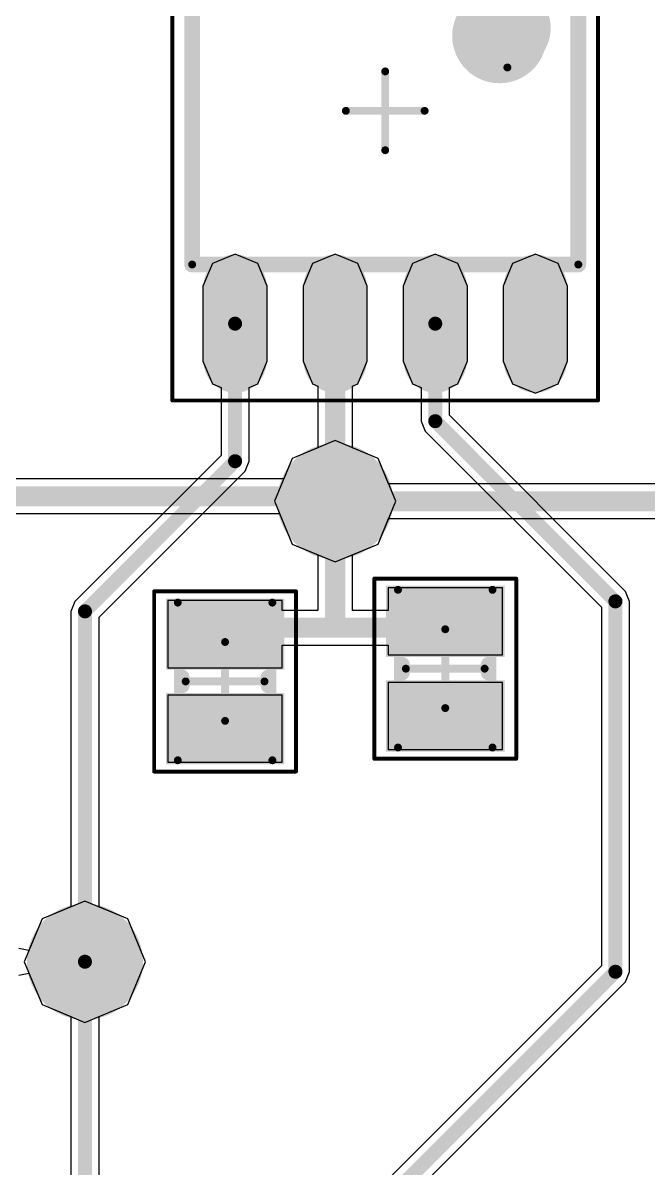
# Model space of a CAD drawing. Header units: millimetres. Extents: x 67 to 176, y 11 to 117.
# Drawn here: x 130.78 to 138.72, y 22.4 to 36.93 of the extents above; entities that cross this region are included whole.
import ezdxf

# ---------------------------------------------------------------- set-up
doc = ezdxf.new("R2010")
doc.units = ezdxf.units.MM
for name, color, linetype in [('BottomLayer', 5, 'Continuous'), ('BottomSolder', 6, 'Continuous'), ('Mechanical13', 56, 'Continuous'), ('Mechanical15', 56, 'Continuous'), ('MultiLayer', 9, 'Continuous'), ('TopLayer', 1, 'Continuous'), ('TopOverlay', 2, 'Continuous'), ('TopPaste', 8, 'Continuous'), ('TopSolder', 216, 'Continuous'), ('ViaHoleLayer', 16, 'Continuous')]:
    doc.layers.add(name, color=color, linetype=linetype)

# ---------------------------------------------------------------- blocks, each defined once
blk = doc.blocks.new('TC4428_45')
at = {"layer": 'Mechanical13', "const_width": 0.0999998}
for points in [[(-1.94999864, -2.45000018), (-1.94999864, 2.45000018)], [(1.95000118, 2.45000018), (-1.94999864, 2.45000018)], [(1.95000118, -2.45000018), (1.95000118, 2.45000018)], [(1.95000118, -2.45000018), (-1.94999864, -2.45000018)]]:
    blk.add_lwpolyline(points, dxfattribs=at)
at = {"layer": 'Mechanical13'}
for points, const_width in [([(-1.97499732, 2.45000018, 1), (-1.92499996, 2.45000018, 1)], 0.0499999), ([(-1.97499732, 2.45000018, 1), (-1.92499996, 2.45000018, 1)], 0.0499999), ([(1.9250025, 2.45000018, 1), (1.97499986, 2.45000018, 1)], 0.0499999), ([(1.9250025, 2.45000018, 1), (1.97499986, 2.45000018, 1)], 0.0499999), ([(-0.55000144, 1.54999944, 1), (-1.54999944, 1.54999944, 1)], 0.0999998), ([(-1.57499812, 1.54999944, 1), (-1.52500076, 1.54999944, 1)], 0.0499999), ([(-0.57500012, 1.54999944, 1), (-0.52500276, 1.54999944, 1)], 0.0499999), ([(-1.97499732, -2.45000018, 1), (-1.92499996, -2.45000018, 1)], 0.0499999), ([(-1.97499732, -2.45000018, 1), (-1.92499996, -2.45000018, 1)], 0.0499999), ([(1.9250025, -2.45000018, 1), (1.97499986, -2.45000018, 1)], 0.0499999), ([(1.9250025, -2.45000018, 1), (1.97499986, -2.45000018, 1)], 0.0499999)]:
    blk.add_lwpolyline(points, format="xyb", close=True, dxfattribs=dict(at, const_width=const_width))
at = {"layer": 'Mechanical15'}
for points, const_width in [([(-3.674999, -2.69999968), (-3.674999, 2.69999968)], 0.0499999), ([(3.67500154, 2.69999968), (-3.674999, 2.69999968)], 0.0499999), ([(3.67500154, -2.69999968), (3.67500154, 2.69999968)], 0.0499999), ([(0, -0.499999), (0, 0.499999)], 0.0999998), ([(0.50000154, 0), (-0.499999, 0)], 0.0999998), ([(3.67500154, -2.69999968), (-3.674999, -2.69999968)], 0.0499999)]:
    blk.add_lwpolyline(points, dxfattribs=dict(at, const_width=const_width))
for points, const_width in [([(-3.68749834, 2.69999968, 1), (-3.66249966, 2.69999968, 1)], 0.02499868), ([(-3.68749834, 2.69999968, 1), (-3.66249966, 2.69999968, 1)], 0.02499868), ([(3.6625022, 2.69999968, 1), (3.68750088, 2.69999968, 1)], 0.02499868), ([(3.6625022, 2.69999968, 1), (3.68750088, 2.69999968, 1)], 0.02499868), ([(-0.02499868, 0.499999, 1), (0.02499868, 0.499999, 1)], 0.0499999), ([(-0.5249976799999999, 0, 1), (-0.47500032, 0, 1)], 0.0499999), ([(0.47500286, 0, 1), (0.52500022, 0, 1)], 0.0499999), ([(-0.02499868, -0.499999, 1), (0.02499868, -0.499999, 1)], 0.0499999), ([(-3.68749834, -2.69999968, 1), (-3.66249966, -2.69999968, 1)], 0.02499868), ([(-3.68749834, -2.69999968, 1), (-3.66249966, -2.69999968, 1)], 0.02499868), ([(3.6625022, -2.69999968, 1), (3.68750088, -2.69999968, 1)], 0.02499868), ([(3.6625022, -2.69999968, 1), (3.68750088, -2.69999968, 1)], 0.02499868)]:
    blk.add_lwpolyline(points, format="xyb", close=True, dxfattribs=dict(at, const_width=const_width))
at = {"layer": 'TopLayer', "const_width": 0.5999987999999999}
for points in [[(-3.175, 1.905), (-2.22499936, 1.905)], [(2.22499936, 1.905), (3.175, 1.905)], [(-3.175, 0.635), (-2.22499936, 0.635)], [(2.22499936, 0.635), (3.175, 0.635)], [(-3.175, -0.635), (-2.22499936, -0.635)], [(2.22499936, -0.635), (3.175, -0.635)], [(-3.175, -1.905), (-2.22499936, -1.905)], [(2.22499936, -1.905), (3.175, -1.905)]]:
    blk.add_lwpolyline(points, dxfattribs=at)
at = {"layer": 'TopLayer', "const_width": 0.2999994}
for points in [[(-3.3249997, 1.905, 1), (-3.0250003, 1.905, 1)], [(-2.37499906, 1.905, 1), (-2.07499966, 1.905, 1)], [(2.07499966, 1.905, 1), (2.37499906, 1.905, 1)], [(3.0250003, 1.905, 1), (3.3249997, 1.905, 1)], [(-3.3249997, 0.635, 1), (-3.0250003, 0.635, 1)], [(-2.37499906, 0.635, 1), (-2.07499966, 0.635, 1)], [(2.07499966, 0.635, 1), (2.37499906, 0.635, 1)], [(3.0250003, 0.635, 1), (3.3249997, 0.635, 1)], [(-3.3249997, -0.635, 1), (-3.0250003, -0.635, 1)], [(-2.37499906, -0.635, 1), (-2.07499966, -0.635, 1)], [(2.07499966, -0.635, 1), (2.37499906, -0.635, 1)], [(3.0250003, -0.635, 1), (3.3249997, -0.635, 1)], [(-3.3249997, -1.905, 1), (-3.0250003, -1.905, 1)], [(-2.37499906, -1.905, 1), (-2.07499966, -1.905, 1)], [(2.07499966, -1.905, 1), (2.37499906, -1.905, 1)], [(3.0250003, -1.905, 1), (3.3249997, -1.905, 1)]]:
    blk.add_lwpolyline(points, format="xyb", close=True, dxfattribs=at)
at = {"layer": 'TopOverlay'}
for points, const_width in [([(-2.57499866, 2.75500084, 1), (-2.8250007, 2.75500084, 1)], 0.2499995), ([(-2.88749994, 2.75500084, 1), (-2.76250146, 2.75500084, 1)], 0.12499848), ([(-2.6374979, 2.75500084, 1), (-2.51249942, 2.75500084, 1)], 0.12499848), ([(-1.99999854, 2.45000018, 1), (-1.89999874, 2.45000018, 1)], 0.0999998), ([(-1.99999854, 2.45000018, 1), (-1.89999874, 2.45000018, 1)], 0.0999998), ([(1.90000128, 2.45000018, 1), (2.00000108, 2.45000018, 1)], 0.0999998), ([(1.90000128, 2.45000018, 1), (2.00000108, 2.45000018, 1)], 0.0999998), ([(-0.65000124, 1.44999964, 1), (-1.25000004, 1.44999964, 1)], 0.5999987999999999), ([(-1.39999974, 1.44999964, 1), (-1.10000034, 1.44999964, 1)], 0.2999994), ([(-0.8000009399999999, 1.44999964, 1), (-0.50000154, 1.44999964, 1)], 0.2999994), ([(-1.99999854, -2.45000018, 1), (-1.89999874, -2.45000018, 1)], 0.0999998), ([(-1.99999854, -2.45000018, 1), (-1.89999874, -2.45000018, 1)], 0.0999998), ([(1.90000128, -2.45000018, 1), (2.00000108, -2.45000018, 1)], 0.0999998), ([(1.90000128, -2.45000018, 1), (2.00000108, -2.45000018, 1)], 0.0999998)]:
    blk.add_lwpolyline(points, format="xyb", close=True, dxfattribs=dict(at, const_width=const_width))
at = {"layer": 'TopOverlay', "const_width": 0.1999996}
for points in [[(-1.94999864, -2.45000018), (-1.94999864, 2.45000018)], [(1.95000118, 2.45000018), (-1.94999864, 2.45000018)], [(1.95000118, -2.45000018), (1.95000118, 2.45000018)], [(1.95000118, -2.45000018), (-1.94999864, -2.45000018)]]:
    blk.add_lwpolyline(points, dxfattribs=at)
at = {"layer": 'TopPaste', "const_width": 0.5999987999999999}
for points in [[(-3.175, 1.905), (-2.22499936, 1.905)], [(2.22499936, 1.905), (3.175, 1.905)], [(-3.175, 0.635), (-2.22499936, 0.635)], [(2.22499936, 0.635), (3.175, 0.635)], [(-3.175, -0.635), (-2.22499936, -0.635)], [(2.22499936, -0.635), (3.175, -0.635)], [(-3.175, -1.905), (-2.22499936, -1.905)], [(2.22499936, -1.905), (3.175, -1.905)]]:
    blk.add_lwpolyline(points, dxfattribs=at)
at = {"layer": 'TopPaste', "const_width": 0.2999994}
for points in [[(-3.3249997, 1.905, 1), (-3.0250003, 1.905, 1)], [(-2.37499906, 1.905, 1), (-2.07499966, 1.905, 1)], [(2.07499966, 1.905, 1), (2.37499906, 1.905, 1)], [(3.0250003, 1.905, 1), (3.3249997, 1.905, 1)], [(-3.3249997, 0.635, 1), (-3.0250003, 0.635, 1)], [(-2.37499906, 0.635, 1), (-2.07499966, 0.635, 1)], [(2.07499966, 0.635, 1), (2.37499906, 0.635, 1)], [(3.0250003, 0.635, 1), (3.3249997, 0.635, 1)], [(-3.3249997, -0.635, 1), (-3.0250003, -0.635, 1)], [(-2.37499906, -0.635, 1), (-2.07499966, -0.635, 1)], [(2.07499966, -0.635, 1), (2.37499906, -0.635, 1)], [(3.0250003, -0.635, 1), (3.3249997, -0.635, 1)], [(-3.3249997, -1.905, 1), (-3.0250003, -1.905, 1)], [(-2.37499906, -1.905, 1), (-2.07499966, -1.905, 1)], [(2.07499966, -1.905, 1), (2.37499906, -1.905, 1)], [(3.0250003, -1.905, 1), (3.3249997, -1.905, 1)]]:
    blk.add_lwpolyline(points, format="xyb", close=True, dxfattribs=at)
at = {"layer": 'TopSolder', "const_width": 0.8031987999999999}
for points in [[(-3.175, 1.905), (-2.22499936, 1.905)], [(2.22499936, 1.905), (3.175, 1.905)], [(-3.175, 0.635), (-2.22499936, 0.635)], [(2.22499936, 0.635), (3.175, 0.635)], [(-3.175, -0.635), (-2.22499936, -0.635)], [(2.22499936, -0.635), (3.175, -0.635)], [(-3.175, -1.905), (-2.22499936, -1.905)], [(2.22499936, -1.905), (3.175, -1.905)]]:
    blk.add_lwpolyline(points, dxfattribs=at)
at = {"layer": 'TopSolder', "const_width": 0.4015993999999999}
for points in [[(-3.3757997, 1.905, 1), (-2.9742003, 1.905, 1)], [(-2.42579906, 1.905, 1), (-2.02419966, 1.905, 1)], [(2.02419966, 1.905, 1), (2.42579906, 1.905, 1)], [(2.9742003, 1.905, 1), (3.3757997, 1.905, 1)], [(-3.3757997, 0.635, 1), (-2.9742003, 0.635, 1)], [(-2.42579906, 0.635, 1), (-2.02419966, 0.635, 1)], [(2.02419966, 0.635, 1), (2.42579906, 0.635, 1)], [(2.9742003, 0.635, 1), (3.3757997, 0.635, 1)], [(-3.3757997, -0.635, 1), (-2.9742003, -0.635, 1)], [(-2.42579906, -0.635, 1), (-2.02419966, -0.635, 1)], [(2.02419966, -0.635, 1), (2.42579906, -0.635, 1)], [(2.9742003, -0.635, 1), (3.3757997, -0.635, 1)], [(-3.3757997, -1.905, 1), (-2.9742003, -1.905, 1)], [(-2.42579906, -1.905, 1), (-2.02419966, -1.905, 1)], [(2.02419966, -1.905, 1), (2.42579906, -1.905, 1)], [(2.9742003, -1.905, 1), (3.3757997, -1.905, 1)]]:
    blk.add_lwpolyline(points, format="xyb", close=True, dxfattribs=at)
blk = doc.blocks.new('C___2P__SM127P600_8N_83')
at = {"layer": 'Mechanical13', "const_width": 0.0999998}
for points in [[(-0.999998, 0.6000013399999999), (-0.999998, -0.5999987999999999)], [(-0.999998, 0.6000013399999999), (1.00000054, 0.6000013399999999)], [(1.00000054, 0.6000013399999999), (1.00000054, -0.5999987999999999)], [(-0.999998, -0.5999987999999999), (1.00000054, -0.5999987999999999)]]:
    blk.add_lwpolyline(points, dxfattribs=at)
at = {"layer": 'Mechanical13', "const_width": 0.0499999}
for points in [[(-1.02499668, 0.6000013399999999, 1), (-0.9749993199999999, 0.6000013399999999, 1)], [(-1.02499668, 0.6000013399999999, 1), (-0.9749993199999999, 0.6000013399999999, 1)], [(0.97500186, 0.6000013399999999, 1), (1.02499922, 0.6000013399999999, 1)], [(0.97500186, 0.6000013399999999, 1), (1.02499922, 0.6000013399999999, 1)], [(-1.02499668, -0.5999987999999999, 1), (-0.9749993199999999, -0.5999987999999999, 1)], [(-1.02499668, -0.5999987999999999, 1), (-0.9749993199999999, -0.5999987999999999, 1)], [(0.97500186, -0.5999987999999999, 1), (1.02499922, -0.5999987999999999, 1)], [(0.97500186, -0.5999987999999999, 1), (1.02499922, -0.5999987999999999, 1)]]:
    blk.add_lwpolyline(points, format="xyb", close=True, dxfattribs=at)
at = {"layer": 'Mechanical15'}
for points, const_width in [([(-1.143, 0.90000074), (-1.143, -0.8999982)], 0.0499999), ([(-1.143, 0.90000074), (1.143, 0.90000074)], 0.0499999), ([(1.143, 0.90000074), (1.143, -0.8999982)], 0.0499999), ([(0, 0.50000154), (0, -0.499999)], 0.0999998), ([(-0.499999, 0), (0.50000154, 0)], 0.0999998), ([(-1.143, -0.8999982), (1.143, -0.8999982)], 0.0499999)]:
    blk.add_lwpolyline(points, dxfattribs=dict(at, const_width=const_width))
for points, const_width in [([(-1.15549934, 0.90000074, 1), (-1.13050066, 0.90000074, 1)], 0.02499868), ([(-1.15549934, 0.90000074, 1), (-1.13050066, 0.90000074, 1)], 0.02499868), ([(1.13050066, 0.90000074, 1), (1.15549934, 0.90000074, 1)], 0.02499868), ([(1.13050066, 0.90000074, 1), (1.15549934, 0.90000074, 1)], 0.02499868), ([(-0.02499868, 0.50000154, 1), (0.02499868, 0.50000154, 1)], 0.0499999), ([(-0.5249976799999999, 0, 1), (-0.47500032, 0, 1)], 0.0499999), ([(0.47500286, 0, 1), (0.52500022, 0, 1)], 0.0499999), ([(-0.02499868, -0.499999, 1), (0.02499868, -0.499999, 1)], 0.0499999), ([(-1.15549934, -0.8999982, 1), (-1.13050066, -0.8999982, 1)], 0.02499868), ([(-1.15549934, -0.8999982, 1), (-1.13050066, -0.8999982, 1)], 0.02499868), ([(1.13050066, -0.8999982, 1), (1.15549934, -0.8999982, 1)], 0.02499868), ([(1.13050066, -0.8999982, 1), (1.15549934, -0.8999982, 1)], 0.02499868)]:
    blk.add_lwpolyline(points, format="xyb", close=True, dxfattribs=dict(at, const_width=const_width))
at = {"layer": 'TopLayer'}
for points in [[(-0.2499995, -0.6499986999999999), (-0.2499995, 0.6499986999999999), (-0.9499980999999998, -0.6499986999999999), (-0.9499980999999998, 0.6499986999999999)], [(0.95000064, -0.6499986999999999), (0.95000064, 0.6499986999999999), (0.25000204, -0.6499986999999999), (0.25000204, 0.6499986999999999)]]:
    blk.add_solid(points, dxfattribs=at)
at = {"layer": 'TopOverlay', "const_width": 0.1999996}
for points in [[(-0.0499999, 0.55000144), (0.05000244, 0.55000144)], [(-0.0499999, -0.5499989), (0.05000244, -0.5499989)]]:
    blk.add_lwpolyline(points, dxfattribs=at)
at = {"layer": 'TopOverlay', "const_width": 0.0999998}
for points in [[(-0.0999998, 0.55000144, 1), (0, 0.55000144, 1)], [(2.54e-06, 0.55000144, 1), (0.10000234, 0.55000144, 1)], [(-0.0999998, -0.5499989, 1), (0, -0.5499989, 1)], [(2.54e-06, -0.5499989, 1), (0.10000234, -0.5499989, 1)]]:
    blk.add_lwpolyline(points, format="xyb", close=True, dxfattribs=at)
at = {"layer": 'TopPaste'}
for points in [[(-0.2499995, -0.6499986999999999), (-0.2499995, 0.6499986999999999), (-0.9499980999999998, -0.6499986999999999), (-0.9499980999999998, 0.6499986999999999)], [(0.95000064, -0.6499986999999999), (0.95000064, 0.6499986999999999), (0.25000204, -0.6499986999999999), (0.25000204, 0.6499986999999999)]]:
    blk.add_solid(points, dxfattribs=at)
at = {"layer": 'TopSolder'}
for points in [[(-0.1483995, -0.7515987), (-0.1483995, 0.7515987), (-1.0515981, -0.7515987), (-1.0515981, 0.7515987)], [(1.05160064, -0.7515987), (1.05160064, 0.7515987), (0.14840204, -0.7515987), (0.14840204, 0.7515987)]]:
    blk.add_solid(points, dxfattribs=at)
blk = doc.blocks.new('C___2P__SM127P600_8N_88')
at = {"layer": 'Mechanical13', "const_width": 0.0999998}
for points in [[(-0.999998, 0.6000013399999999), (-0.999998, -0.5999987999999999)], [(-0.999998, 0.6000013399999999), (1.00000054, 0.6000013399999999)], [(1.00000054, 0.6000013399999999), (1.00000054, -0.5999987999999999)], [(-0.999998, -0.5999987999999999), (1.00000054, -0.5999987999999999)]]:
    blk.add_lwpolyline(points, dxfattribs=at)
at = {"layer": 'Mechanical13', "const_width": 0.0499999}
for points in [[(-1.02499668, 0.6000013399999999, 1), (-0.9749993199999999, 0.6000013399999999, 1)], [(-1.02499668, 0.6000013399999999, 1), (-0.9749993199999999, 0.6000013399999999, 1)], [(0.97500186, 0.6000013399999999, 1), (1.02499922, 0.6000013399999999, 1)], [(0.97500186, 0.6000013399999999, 1), (1.02499922, 0.6000013399999999, 1)], [(-1.02499668, -0.5999987999999999, 1), (-0.9749993199999999, -0.5999987999999999, 1)], [(-1.02499668, -0.5999987999999999, 1), (-0.9749993199999999, -0.5999987999999999, 1)], [(0.97500186, -0.5999987999999999, 1), (1.02499922, -0.5999987999999999, 1)], [(0.97500186, -0.5999987999999999, 1), (1.02499922, -0.5999987999999999, 1)]]:
    blk.add_lwpolyline(points, format="xyb", close=True, dxfattribs=at)
at = {"layer": 'Mechanical15'}
for points, const_width in [([(-1.143, 0.90000074), (-1.143, -0.8999982)], 0.0499999), ([(-1.143, 0.90000074), (1.143, 0.90000074)], 0.0499999), ([(1.143, 0.90000074), (1.143, -0.8999982)], 0.0499999), ([(0, 0.50000154), (0, -0.499999)], 0.0999998), ([(-0.499999, 0), (0.50000154, 0)], 0.0999998), ([(-1.143, -0.8999982), (1.143, -0.8999982)], 0.0499999)]:
    blk.add_lwpolyline(points, dxfattribs=dict(at, const_width=const_width))
for points, const_width in [([(-1.15549934, 0.90000074, 1), (-1.13050066, 0.90000074, 1)], 0.02499868), ([(-1.15549934, 0.90000074, 1), (-1.13050066, 0.90000074, 1)], 0.02499868), ([(1.13050066, 0.90000074, 1), (1.15549934, 0.90000074, 1)], 0.02499868), ([(1.13050066, 0.90000074, 1), (1.15549934, 0.90000074, 1)], 0.02499868), ([(-0.02499868, 0.50000154, 1), (0.02499868, 0.50000154, 1)], 0.0499999), ([(-0.5249976799999999, 0, 1), (-0.47500032, 0, 1)], 0.0499999), ([(0.47500286, 0, 1), (0.52500022, 0, 1)], 0.0499999), ([(-0.02499868, -0.499999, 1), (0.02499868, -0.499999, 1)], 0.0499999), ([(-1.15549934, -0.8999982, 1), (-1.13050066, -0.8999982, 1)], 0.02499868), ([(-1.15549934, -0.8999982, 1), (-1.13050066, -0.8999982, 1)], 0.02499868), ([(1.13050066, -0.8999982, 1), (1.15549934, -0.8999982, 1)], 0.02499868), ([(1.13050066, -0.8999982, 1), (1.15549934, -0.8999982, 1)], 0.02499868)]:
    blk.add_lwpolyline(points, format="xyb", close=True, dxfattribs=dict(at, const_width=const_width))
at = {"layer": 'TopLayer'}
for points in [[(-0.2499995, -0.6499986999999999), (-0.2499995, 0.6499986999999999), (-0.9499980999999998, -0.6499986999999999), (-0.9499980999999998, 0.6499986999999999)], [(0.95000064, -0.6499986999999999), (0.95000064, 0.6499986999999999), (0.25000204, -0.6499986999999999), (0.25000204, 0.6499986999999999)]]:
    blk.add_solid(points, dxfattribs=at)
at = {"layer": 'TopOverlay', "const_width": 0.1999996}
for points in [[(-0.0499999, 0.55000144), (0.05000244, 0.55000144)], [(-0.0499999, -0.5499989), (0.05000244, -0.5499989)]]:
    blk.add_lwpolyline(points, dxfattribs=at)
at = {"layer": 'TopOverlay', "const_width": 0.0999998}
for points in [[(-0.0999998, 0.55000144, 1), (0, 0.55000144, 1)], [(2.54e-06, 0.55000144, 1), (0.10000234, 0.55000144, 1)], [(-0.0999998, -0.5499989, 1), (0, -0.5499989, 1)], [(2.54e-06, -0.5499989, 1), (0.10000234, -0.5499989, 1)]]:
    blk.add_lwpolyline(points, format="xyb", close=True, dxfattribs=at)
at = {"layer": 'TopPaste'}
for points in [[(-0.2499995, -0.6499986999999999), (-0.2499995, 0.6499986999999999), (-0.9499980999999998, -0.6499986999999999), (-0.9499980999999998, 0.6499986999999999)], [(0.95000064, -0.6499986999999999), (0.95000064, 0.6499986999999999), (0.25000204, -0.6499986999999999), (0.25000204, 0.6499986999999999)]]:
    blk.add_solid(points, dxfattribs=at)
at = {"layer": 'TopSolder'}
for points in [[(-0.1483995, -0.7515987), (-0.1483995, 0.7515987), (-1.0515981, -0.7515987), (-1.0515981, 0.7515987)], [(1.05160064, -0.7515987), (1.05160064, 0.7515987), (0.14840204, -0.7515987), (0.14840204, 0.7515987)]]:
    blk.add_solid(points, dxfattribs=at)

msp = doc.modelspace()

# ---------------------------------------------------------------- linework, layer by layer
at = {"layer": 'BottomLayer'}
for p, q in [((134.747, 31.6307978), (134.20267038, 31.40532962)), ((135.29132962, 31.40532962), (134.747, 31.6307978)), ((134.20267038, 31.40532962), (134.09460608, 31.14444114)), ((135.42569562, 31.08094114), (135.29132962, 31.40532962)), ((134.09460608, 31.14444114), (127.83199732, 31.14444114)), ((149.76889782, 31.08094114), (135.42569562, 31.08094114)), ((127.77939392, 30.70455886), (134.04200268, 30.70455886)), ((134.04200268, 30.70455886), (134.20267038, 30.31667038)), ((135.29132962, 30.31667038), (135.42569562, 30.64105886)), ((135.42569562, 30.64105886), (149.86, 30.64105886)), ((134.20267038, 30.31667038), (134.747, 30.0912022)), ((134.747, 30.0912022), (135.29132962, 30.31667038)), ((131.572, 25.7887978), (131.02767038, 25.56332962)), ((132.11632962, 25.56332962), (131.572, 25.7887978)), ((131.02767038, 25.56332962), (130.8022022, 25.019)), ((132.3417978, 25.019), (132.11632962, 25.56332962)), ((130.8022022, 25.019), (131.02767038, 24.47467038)), ((132.11632962, 24.47467038), (132.3417978, 25.019)), ((131.02767038, 24.47467038), (131.3932983, 24.32322288)), ((131.7507017, 24.32322288), (132.11632962, 24.47467038)), ((131.3932983, 24.32322288), (131.3932983, 21.41002068)), ((131.7507017, 21.336), (131.7507017, 24.32322288))]:
    msp.add_line(p, q, dxfattribs=at)
for points, const_width in [([(134.4295, 30.861, 1), (135.0645, 30.861, 1)], 0.635), ([(134.62, 30.9245, 1), (134.747, 30.9245, 1)], 0.127), ([(134.62, 30.9245, 1), (134.747, 30.9245, 1)], 0.127), ([(134.6835, 30.861, 1), (134.8105, 30.861, 1)], 0.127), ([(134.6835, 30.861, 1), (134.8105, 30.861, 1)], 0.127), ([(131.2545, 25.019, 1), (131.8895, 25.019, 1)], 0.635), ([(131.52755, 25.019, 1), (131.61645, 25.019, 1)], 0.08889999999999999)]:
    msp.add_lwpolyline(points, format="xyb", close=True, dxfattribs=dict(at, const_width=const_width))
for points, const_width in [([(127.1905, 30.9245), (134.6835, 30.9245)], 0.254), ([(134.6835, 30.9245), (134.747, 30.861)], 0.254), ([(134.747, 30.861), (149.86, 30.861)], 0.254), ([(131.572, 21.336), (131.572, 25.019)], 0.1778)]:
    msp.add_lwpolyline(points, dxfattribs=dict(at, const_width=const_width))
at = {"layer": 'BottomSolder', "const_width": 0.7366}
for points in [[(134.3787, 30.861, 1), (135.1153, 30.861, 1)], [(131.2037, 25.019, 1), (131.9403, 25.019, 1)]]:
    msp.add_lwpolyline(points, format="xyb", close=True, dxfattribs=at)
at = {"layer": 'MultiLayer', "const_width": 0.635}
for points in [[(134.4295, 30.861, 1), (135.0645, 30.861, 1)], [(131.2545, 25.019, 1), (131.8895, 25.019, 1)]]:
    msp.add_lwpolyline(points, format="xyb", close=True, dxfattribs=at)
at = {"layer": 'TopLayer'}
for p, q in [((133.18907068, 33.87692996), (133.06980498, 33.58900064)), ((133.477, 33.99619566), (133.18907068, 33.87692996)), ((133.76492932, 33.87692996), (133.477, 33.99619566)), ((133.88419502, 33.58900064), (133.76492932, 33.87692996)), ((134.45907068, 33.87692996), (134.33980498, 33.58900064)), ((134.747, 33.99619566), (134.45907068, 33.87692996)), ((135.03492932, 33.87692996), (134.747, 33.99619566)), ((135.15419502, 33.58900064), (135.03492932, 33.87692996)), ((135.72907068, 33.87692996), (135.60980498, 33.58900064)), ((136.017, 33.99619566), (135.72907068, 33.87692996)), ((136.30492932, 33.87692996), (136.017, 33.99619566)), ((136.42419502, 33.58900064), (136.30492932, 33.87692996)), ((136.99907068, 33.87692996), (136.87980498, 33.58900064)), ((137.287, 33.99619566), (136.99907068, 33.87692996)), ((137.57492932, 33.87692996), (137.287, 33.99619566)), ((137.69419502, 33.58900064), (137.57492932, 33.87692996)), ((133.06980498, 33.58900064), (133.06980498, 32.639)), ((133.88419502, 32.639), (133.88419502, 33.58900064)), ((134.33980498, 33.58900064), (134.33980498, 32.639)), ((135.15419502, 32.639), (135.15419502, 33.58900064)), ((135.60980498, 33.58900064), (135.60980498, 32.639)), ((136.42419502, 32.639), (136.42419502, 33.58900064)), ((136.87980498, 33.58900064), (136.87980498, 32.639)), ((137.69419502, 32.639), (137.69419502, 33.58900064)), ((133.06980498, 32.639), (133.18907068, 32.35107068)), ((133.76492932, 32.35107068), (133.88419502, 32.639)), ((134.33980498, 32.639), (134.45907068, 32.35107068)), ((135.03492932, 32.35107068), (135.15419502, 32.639)), ((135.60980498, 32.639), (135.72907068, 32.35107068)), ((136.30492932, 32.35107068), (136.42419502, 32.639)), ((136.87980498, 32.639), (136.99907068, 32.35107068)), ((137.57492932, 32.35107068), (137.69419502, 32.639)), ((133.18907068, 32.35107068), (133.2982983, 32.30582566)), ((133.2982983, 32.30582566), (133.2982983, 31.44302068)), ((133.6557017, 32.30582566), (133.76492932, 32.35107068)), ((133.6557017, 31.369), (133.6557017, 32.30582566)), ((134.45907068, 32.35107068), (134.52705886, 32.3229097)), ((134.52705886, 32.3229097), (134.52705886, 31.53969562)), ((134.96694114, 32.3229097), (135.03492932, 32.35107068)), ((134.96694114, 31.53969562), (134.96694114, 32.3229097)), ((135.72907068, 32.35107068), (135.8382983, 32.30582566)), ((135.8382983, 32.30582566), (135.8382983, 31.877)), ((136.1957017, 32.30582566), (136.30492932, 32.35107068)), ((136.1957017, 31.95101814), (136.1957017, 32.30582566)), ((136.99907068, 32.35107068), (137.287, 32.23180498)), ((137.287, 32.23180498), (137.57492932, 32.35107068)), ((135.8382983, 31.877), (135.89064008, 31.75064008)), ((138.42935992, 29.71736246), (136.1957017, 31.95101814)), ((135.89064008, 31.75064008), (138.1242983, 29.51697932)), ((134.52705886, 31.53969562), (134.20267038, 31.40532962)), ((135.29132962, 31.40532962), (134.96694114, 31.53969562)), ((133.2982983, 31.44302068), (131.44564008, 29.59035992)), ((134.20267038, 31.40532962), (133.9772022, 30.861)), ((135.5167978, 30.861), (135.29132962, 31.40532962)), ((131.7507017, 29.38998186), (133.60335992, 31.24263754)), ((133.60335992, 31.24263754), (133.6557017, 31.369)), ((133.9772022, 30.861), (134.20267038, 30.31667038)), ((135.29132962, 30.31667038), (135.5167978, 30.861)), ((134.20267038, 30.31667038), (134.52705886, 30.18230438)), ((134.96694114, 30.18230438), (135.29132962, 30.31667038)), ((134.52705886, 30.18230438), (134.52705886, 29.47594308)), ((134.96694114, 29.47594308), (134.96694114, 30.18230438)), ((136.8701987, 29.7631993), (135.4178013, 29.7631993)), ((135.4178013, 29.7631993), (135.4178013, 29.47594308)), ((136.8701987, 28.9108007), (136.8701987, 29.7631993)), ((138.4817017, 29.591), (138.42935992, 29.71736246)), ((131.44564008, 29.59035992), (131.3932983, 29.464)), ((134.0761987, 29.60120064), (132.6238013, 29.60120064)), ((132.6238013, 29.60120064), (132.6238013, 28.74880204)), ((134.0761987, 29.47594308), (134.0761987, 29.60120064)), ((138.1242983, 29.51697932), (138.1242983, 24.96602068)), ((138.4817017, 24.892), (138.4817017, 29.591)), ((131.3932983, 29.464), (131.3932983, 25.71477712)), ((131.7507017, 25.71477712), (131.7507017, 29.38998186)), ((134.52705886, 29.47594308), (134.0761987, 29.47594308)), ((135.4178013, 29.47594308), (134.96694114, 29.47594308)), ((134.0761987, 28.74880204), (134.0761987, 29.0360608)), ((134.0761987, 29.0360608), (135.4178013, 29.0360608)), ((135.4178013, 29.0360608), (135.4178013, 28.9108007)), ((135.4178013, 28.9108007), (136.8701987, 28.9108007)), ((132.6238013, 28.74880204), (134.0761987, 28.74880204)), ((136.8701987, 28.56319916), (135.4178013, 28.56319916)), ((135.4178013, 28.56319916), (135.4178013, 27.71080056)), ((136.8701987, 27.71080056), (136.8701987, 28.56319916)), ((134.0761987, 28.40120049999999), (132.6238013, 28.40120049999999)), ((132.6238013, 28.40120049999999), (132.6238013, 27.5488019)), ((134.0761987, 27.5488019), (134.0761987, 28.40120049999999)), ((135.4178013, 27.71080056), (136.8701987, 27.71080056)), ((132.6238013, 27.5488019), (134.0761987, 27.5488019)), ((131.3932983, 25.71477712), (131.02767038, 25.56332962)), ((132.11632962, 25.56332962), (131.7507017, 25.71477712)), ((131.02767038, 25.56332962), (130.8617017, 25.16264716)), ((132.3417978, 25.019), (132.11632962, 25.56332962)), ((130.8617017, 25.16264716), (130.7347017, 25.18790746)), ((132.11632962, 24.47467038), (132.3417978, 25.019)), ((130.7347017, 24.85009254), (130.8617017, 24.87535284)), ((130.8617017, 24.87535284), (131.02767038, 24.47467038)), ((138.1242983, 24.96602068), (133.52998186, 20.3717017)), ((138.42935992, 24.76563754), (138.4817017, 24.892)), ((133.73035992, 20.06664008), (138.42935992, 24.76563754)), ((131.02767038, 24.47467038), (131.572, 24.2492022)), ((131.572, 24.2492022), (132.11632962, 24.47467038))]:
    msp.add_line(p, q, dxfattribs=at)
for points, const_width in [([(133.477, 31.369), (133.477, 33.11400032)], 0.1778), ([(134.747, 30.861), (134.747, 33.11400032)], 0.254), ([(136.017, 31.877), (136.017, 33.11400032)], 0.1778), ([(136.017, 31.877), (138.303, 29.591)], 0.1778), ([(131.572, 29.464), (133.477, 31.369)], 0.1778), ([(134.747, 29.25600448), (134.747, 30.861)], 0.254), ([(138.303, 24.892), (138.303, 29.591)], 0.1778), ([(131.572, 25.019), (131.572, 29.464)], 0.1778), ([(133.35, 29.17500134), (133.4310006, 29.25600194)], 0.254), ([(133.4310006, 29.25600194), (134.74700254, 29.25600194)], 0.254), ([(134.747, 29.25600448), (134.74700254, 29.25600194)], 0.254), ([(134.74700254, 29.25600194), (136.06300194, 29.25600194)], 0.254), ([(136.06300194, 29.25600194), (136.144, 29.337)], 0.254), ([(133.604, 20.193), (138.303, 24.892)], 0.1778)]:
    msp.add_lwpolyline(points, dxfattribs=dict(at, const_width=const_width))
for points, const_width in [([(133.43255, 33.11400032, 1), (133.52145, 33.11400032, 1)], 0.08889999999999999), ([(134.6835, 33.11400032, 1), (134.8105, 33.11400032, 1)], 0.127), ([(135.97255, 33.11400032, 1), (136.06145, 33.11400032, 1)], 0.08889999999999999), ([(135.97255, 31.877, 1), (136.06145, 31.877, 1)], 0.08889999999999999), ([(135.97255, 31.877, 1), (136.06145, 31.877, 1)], 0.08889999999999999), ([(133.43255, 31.369, 1), (133.52145, 31.369, 1)], 0.08889999999999999), ([(133.43255, 31.369, 1), (133.52145, 31.369, 1)], 0.08889999999999999), ([(134.4295, 30.861, 1), (135.0645, 30.861, 1)], 0.635), ([(134.6835, 30.861, 1), (134.8105, 30.861, 1)], 0.127), ([(134.6835, 30.861, 1), (134.8105, 30.861, 1)], 0.127), ([(138.25855, 29.591, 1), (138.34745, 29.591, 1)], 0.08889999999999999), ([(138.25855, 29.591, 1), (138.34745, 29.591, 1)], 0.08889999999999999), ([(131.52755, 29.464, 1), (131.61645, 29.464, 1)], 0.08889999999999999), ([(131.52755, 29.464, 1), (131.61645, 29.464, 1)], 0.08889999999999999), ([(133.3675006, 29.25600194, 1), (133.4945006, 29.25600194, 1)], 0.127), ([(133.3675006, 29.25600194, 1), (133.4945006, 29.25600194, 1)], 0.127), ([(134.6835, 29.25600448, 1), (134.8105, 29.25600448, 1)], 0.127), ([(134.6835, 29.25600448, 1), (134.8105, 29.25600448, 1)], 0.127), ([(134.68350254, 29.25600194, 1), (134.81050254, 29.25600194, 1)], 0.127), ([(134.68350254, 29.25600194, 1), (134.81050254, 29.25600194, 1)], 0.127), ([(134.68350254, 29.25600194, 1), (134.81050254, 29.25600194, 1)], 0.127), ([(135.99950194, 29.25600194, 1), (136.12650194, 29.25600194, 1)], 0.127), ([(135.99950194, 29.25600194, 1), (136.12650194, 29.25600194, 1)], 0.127), ([(136.0805, 29.337, 1), (136.2075, 29.337, 1)], 0.127), ([(133.2865, 29.17500134, 1), (133.4135, 29.17500134, 1)], 0.127), ([(131.2545, 25.019, 1), (131.8895, 25.019, 1)], 0.635), ([(131.52755, 25.019, 1), (131.61645, 25.019, 1)], 0.08889999999999999), ([(138.25855, 24.892, 1), (138.34745, 24.892, 1)], 0.08889999999999999), ([(138.25855, 24.892, 1), (138.34745, 24.892, 1)], 0.08889999999999999)]:
    msp.add_lwpolyline(points, format="xyb", close=True, dxfattribs=dict(at, const_width=const_width))
at = {"layer": 'TopSolder', "const_width": 0.7366}
for points in [[(134.3787, 30.861, 1), (135.1153, 30.861, 1)], [(131.2037, 25.019, 1), (131.9403, 25.019, 1)]]:
    msp.add_lwpolyline(points, format="xyb", close=True, dxfattribs=at)
at = {"layer": 'ViaHoleLayer', "const_width": 0.3556}
for points in [[(134.5692, 30.861, 1), (134.9248, 30.861, 1)], [(131.3942, 25.019, 1), (131.7498, 25.019, 1)]]:
    msp.add_lwpolyline(points, format="xyb", close=True, dxfattribs=at)

# ---------------------------------------------------------------- block references
for name, p, rotation in [('TC4428_45', (135.382, 35.81399999999999), 270), ('C___2P__SM127P600_8N_88', (136.144, 28.73699866), 90), ('C___2P__SM127P600_8N_83', (133.35, 28.575), 90)]:
    msp.add_blockref(name, p, dxfattribs=dict(rotation=rotation))

doc.saveas('drawing.dxf')
